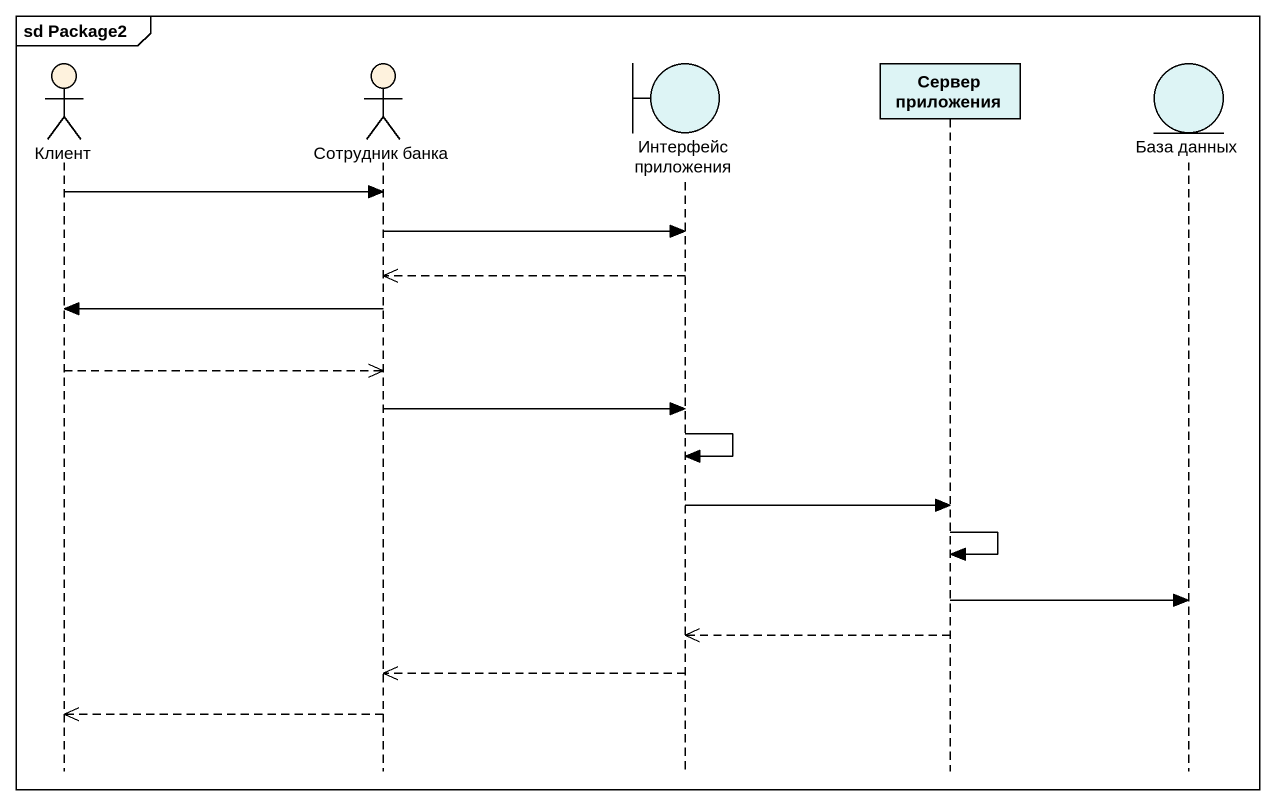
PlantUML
@startuml
mainframe sd Package2
hide footbox
actor Клиент #FEF2DD
actor "Сотрудник банка" as Сотрудник_банка #FEF2DD
boundary "Интерфейс приложения" as Интерфейс_приложения #DDF4F5
participant "Сервер приложения" as Сервер_приложения #DDF4F5
entity "База данных" as База_данных #DDF4F5

Клиент -> Сотрудник_банка
Сотрудник_банка -> Интерфейс_приложения
Интерфейс_приложения -->> Сотрудник_банка
Сотрудник_банка -> Клиент
Клиент -->> Сотрудник_банка
Сотрудник_банка -> Интерфейс_приложения
Интерфейс_приложения -> Интерфейс_приложения
Интерфейс_приложения -> Сервер_приложения
Сервер_приложения -> Сервер_приложения
Сервер_приложения -> База_данных
Сервер_приложения -->> Интерфейс_приложения
Интерфейс_приложения -->> Сотрудник_банка
Сотрудник_банка -->> Клиент
@enduml
